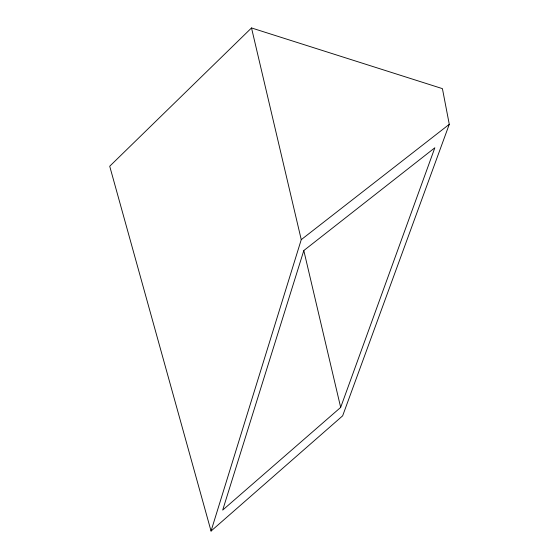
<?xml version="1.0" encoding="UTF-8"?>
<svg xmlns="http://www.w3.org/2000/svg" width="559" height="559" viewBox="0 0 559 559"><rect width="100%" height="100%" fill="white"/><g stroke="black" fill="none" stroke-linecap="round" stroke-linejoin="round"><path stroke-width="0.84" d="M211.05 531.05L301.252 239.657L251.515 27.95L442.421 88.636L449.282 124.322L342.646 415.833L211.05 531.05L109.718 166.24L251.515 27.95M340.669 407.413L434.846 147.772L303.81 250.544L222.685 510.094L340.669 407.413L303.851 250.725M301.252 239.657L449.282 124.322"/></g></svg>
